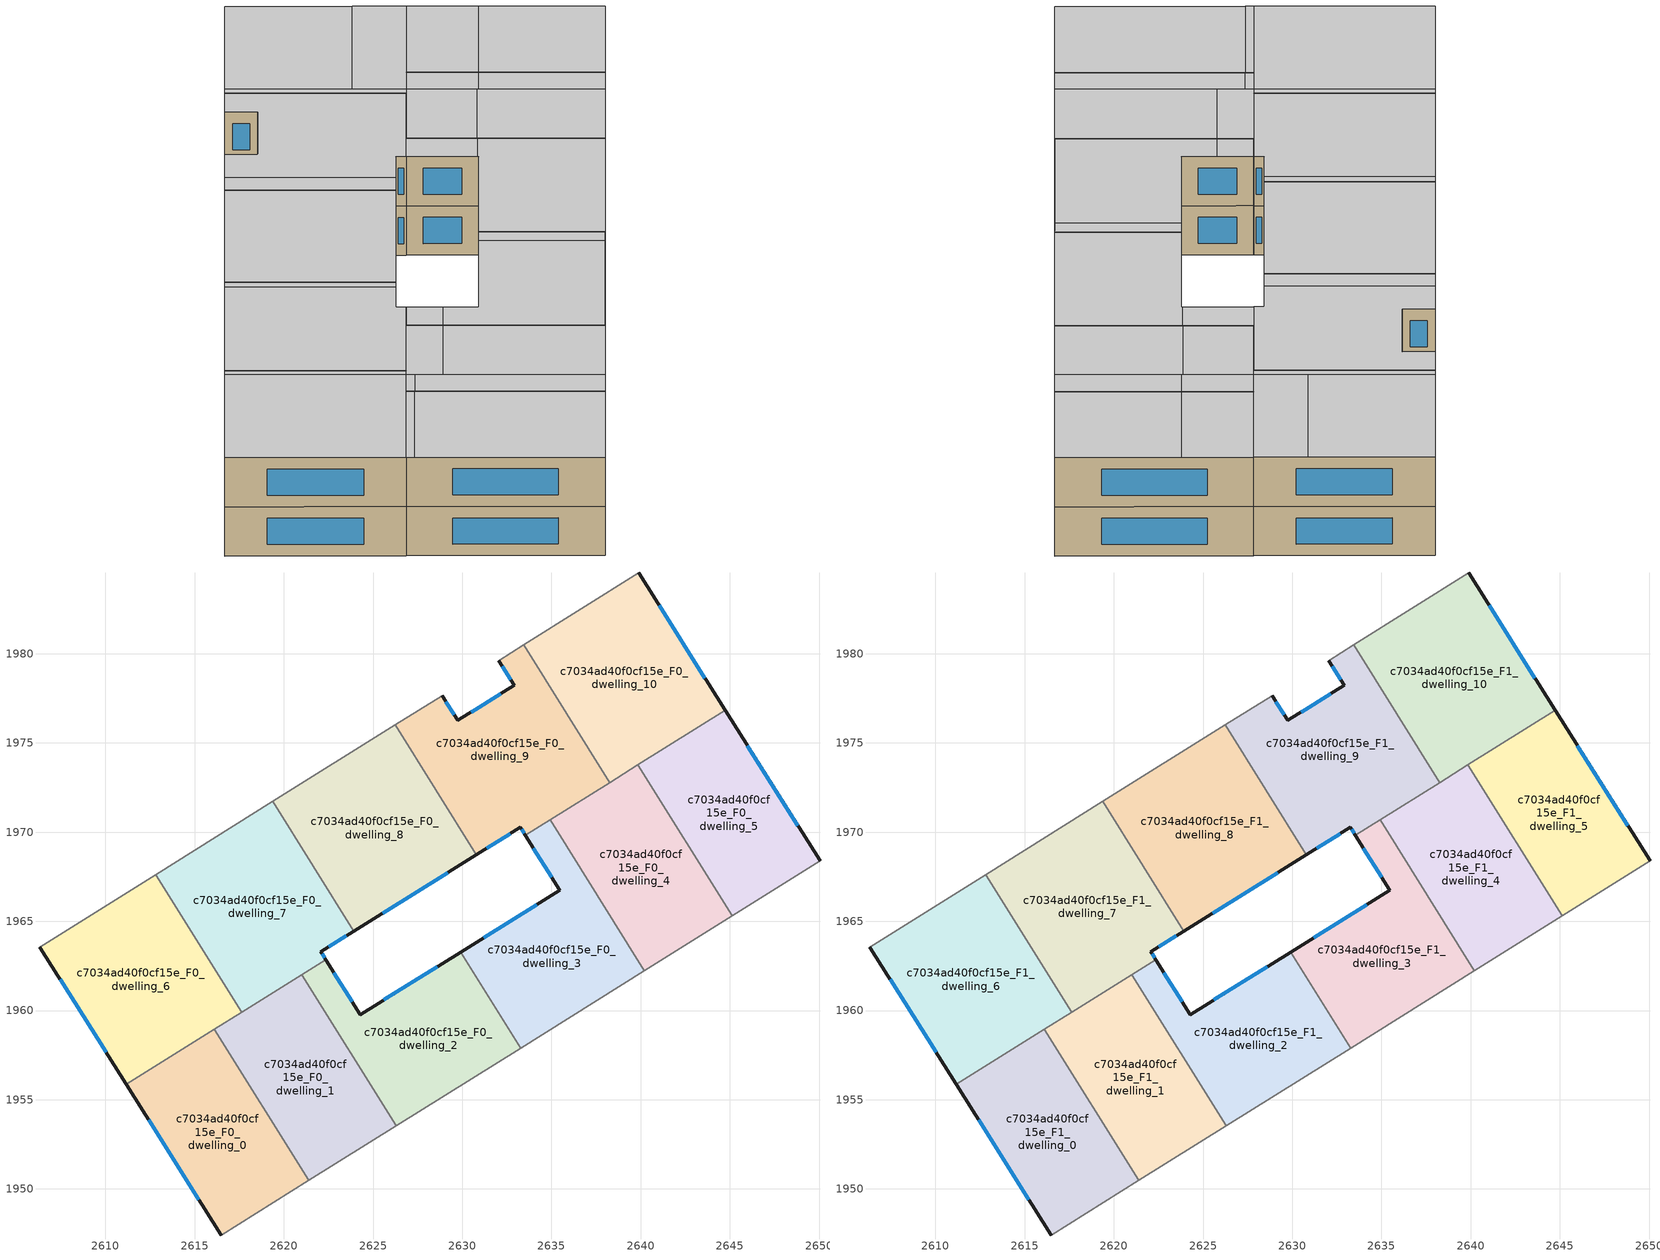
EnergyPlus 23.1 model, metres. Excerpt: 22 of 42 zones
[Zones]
c7034ad40f0cf15e_F0_dwelling_0
 floor ground (EU_floor_Construction): 2616.1,1958.94 2621.39,1950.48 2616.49,1947.42 2611.18,1955.86 z0
 wall outside (EU_wall_Construction): 2611.18,1955.86 2616.49,1947.42 z0:3
 wall to c7034ad40f0cf15e_F0_dwelling_1 (EU_wall_Construction): 2621.39,1950.48 2616.1,1958.94 z0:3
 wall adiabatic (EU_wall_Construction): 2616.49,1947.42 2621.39,1950.48 z0:3
 wall to c7034ad40f0cf15e_F0_dwelling_6 (EU_wall_Construction): 2616.1,1958.94 2611.18,1955.86 z0:3
 window (EU_Window_Construction): 2612.42,1953.88 2615.24,1949.4 z0.7:2.3
c7034ad40f0cf15e_F0_dwelling_1
 floor ground (EU_floor_Construction): 2621.02,1962.01 2626.3,1953.55 2621.39,1950.48 2616.1,1958.94 z0
 wall to c7034ad40f0cf15e_F0_dwelling_2 (EU_wall_Construction): 2626.3,1953.55 2621.02,1962.01 z0:3
 wall adiabatic (EU_wall_Construction): 2621.39,1950.48 2626.3,1953.55 z0:3
 wall to c7034ad40f0cf15e_F0_dwelling_7 (EU_wall_Construction): 2621.02,1962.01 2617.63,1959.9 z0:3
 wall to c7034ad40f0cf15e_F0_dwelling_6 (EU_wall_Construction): 2617.63,1959.9 2616.1,1958.94 z0:3
c7034ad40f0cf15e_F0_dwelling_10
 floor ground (EU_floor_Construction): 2639.9,1984.53 2644.74,1976.83 2638.26,1972.78 2633.44,1980.49 z0
 wall outside (EU_wall_Construction): 2644.74,1976.83 2639.9,1984.53 z0:3
 wall to c7034ad40f0cf15e_F0_dwelling_9 (EU_wall_Construction): 2633.44,1980.49 2638.26,1972.78 z0:3
 wall adiabatic (EU_wall_Construction): 2639.9,1984.53 2633.44,1980.49 z0:3
 wall to c7034ad40f0cf15e_F0_dwelling_5 (EU_wall_Construction): 2639.84,1973.77 2644.74,1976.83 z0:3
 wall to c7034ad40f0cf15e_F0_dwelling_4 (EU_wall_Construction): 2638.26,1972.78 2639.84,1973.77 z0:3
 window (EU_Window_Construction): 2643.61,1978.64 2641.04,1982.72 z0.7:2.3
c7034ad40f0cf15e_F0_dwelling_2
 floor ground (EU_floor_Construction): 2629.91,1963.28 2633.27,1957.9 2626.3,1953.55 2621.02,1962.01 2622.36,1962.85 2624.3,1959.77 z0
 wall outside (EU_wall_Construction): 2629.91,1963.28 2624.3,1959.77 2622.36,1962.85 z0:3
 wall to c7034ad40f0cf15e_F0_dwelling_3 (EU_wall_Construction): 2633.27,1957.9 2629.91,1963.28 z0:3
 wall adiabatic (EU_wall_Construction): 2626.3,1953.55 2633.27,1957.9 z0:3
 wall to c7034ad40f0cf15e_F0_dwelling_7 (EU_wall_Construction): 2622.36,1962.85 2621.02,1962.01 z0:3
 window (EU_Window_Construction): 2623.84,1960.49 2622.81,1962.12 / 2628.59,1962.45 2625.62,1960.59 z0.7:2.3
c7034ad40f0cf15e_F0_dwelling_3
 floor ground (EU_floor_Construction): 2634.92,1970.7 2640.21,1962.24 2633.27,1957.9 2629.91,1963.28 2635.48,1966.75 2633.54,1969.83 z0
 wall outside (EU_wall_Construction): 2633.54,1969.83 2635.48,1966.75 2629.91,1963.28 z0:3
 wall to c7034ad40f0cf15e_F0_dwelling_4 (EU_wall_Construction): 2640.21,1962.24 2634.92,1970.7 z0:3
 wall adiabatic (EU_wall_Construction): 2633.27,1957.9 2640.21,1962.24 z0:3
 wall to c7034ad40f0cf15e_F0_dwelling_9 (EU_wall_Construction): 2634.92,1970.7 2633.54,1969.83 z0:3
 window (EU_Window_Construction): 2634.17,1965.94 2631.22,1964.09 / 2634,1969.11 2635.02,1967.48 z0.7:2.3
c7034ad40f0cf15e_F0_dwelling_4
 floor ground (EU_floor_Construction): 2639.84,1973.77 2645.12,1965.31 2640.21,1962.24 2634.92,1970.7 z0
 wall to c7034ad40f0cf15e_F0_dwelling_5 (EU_wall_Construction): 2645.12,1965.31 2639.84,1973.77 z0:3
 wall adiabatic (EU_wall_Construction): 2640.21,1962.24 2645.12,1965.31 z0:3
 wall to c7034ad40f0cf15e_F0_dwelling_9 (EU_wall_Construction): 2638.26,1972.78 2634.93,1970.7 z0:3
c7034ad40f0cf15e_F0_dwelling_5
 floor ground (EU_floor_Construction): 2644.74,1976.83 2650.05,1968.38 2645.12,1965.31 2639.84,1973.77 z0
 wall outside (EU_wall_Construction): 2650.05,1968.38 2644.74,1976.83 z0:3
 wall adiabatic (EU_wall_Construction): 2645.12,1965.31 2650.05,1968.38 z0:3
 window (EU_Window_Construction): 2648.81,1970.37 2645.99,1974.85 z0.7:2.3
c7034ad40f0cf15e_F0_dwelling_6
 floor ground (EU_floor_Construction): 2612.82,1967.61 2617.64,1959.9 2611.18,1955.86 2606.34,1963.56 z0
 wall outside (EU_wall_Construction): 2606.34,1963.56 2611.18,1955.86 z0:3
 wall adiabatic (EU_wall_Construction): 2612.82,1967.61 2606.34,1963.56 z0:3
 wall to c7034ad40f0cf15e_F0_dwelling_7 (EU_wall_Construction): 2617.64,1959.9 2612.82,1967.61 z0:3
 window (EU_Window_Construction): 2607.47,1961.75 2610.04,1957.67 z0.7:2.3
c7034ad40f0cf15e_F0_dwelling_7
 floor ground (EU_floor_Construction): 2619.39,1971.72 2623.93,1964.45 2622.08,1963.29 2622.36,1962.85 2617.64,1959.9 2612.82,1967.61 z0
 wall outside (EU_wall_Construction): 2622.36,1962.85 2622.08,1963.29 2623.93,1964.45 z0:3
 wall adiabatic (EU_wall_Construction): 2619.39,1971.72 2612.82,1967.61 z0:3
 wall to c7034ad40f0cf15e_F0_dwelling_8 (EU_wall_Construction): 2623.93,1964.45 2619.39,1971.72 z0:3
 window (EU_Window_Construction): 2622.29,1962.95 2622.14,1963.19 / 2622.51,1963.57 2623.5,1964.18 z0.7:2.3
c7034ad40f0cf15e_F0_dwelling_8
 floor ground (EU_floor_Construction): 2626.26,1976.01 2630.8,1968.74 2623.93,1964.45 2619.39,1971.72 z0
 wall outside (EU_wall_Construction): 2623.93,1964.45 2630.8,1968.74 z0:3
 wall adiabatic (EU_wall_Construction): 2626.26,1976.01 2619.39,1971.72 z0:3
 wall to c7034ad40f0cf15e_F0_dwelling_9 (EU_wall_Construction): 2630.8,1968.74 2626.26,1976.01 z0:3
 window (EU_Window_Construction): 2625.55,1965.46 2629.19,1967.73 z0.7:2.3
c7034ad40f0cf15e_F0_dwelling_9
 floor ground (EU_floor_Construction): 2633.44,1980.49 2638.26,1972.78 2633.54,1969.83 2633.26,1970.28 2630.8,1968.74 2626.26,1976.01 2628.88,1977.65 2629.75,1976.26 2632.91,1978.23 2632.04,1979.62 z0
 wall outside (EU_wall_Construction): 2632.04,1979.62 2632.91,1978.23 2629.75,1976.26 2628.88,1977.65 / 2630.8,1968.74 2633.26,1970.28 2633.54,1969.83 z0:3
 wall adiabatic (EU_wall_Construction): 2633.44,1980.49 2632.04,1979.62 / 2628.88,1977.65 2626.26,1976.01 z0:3
 window (EU_Window_Construction): 2632.25,1979.29 2632.71,1978.55 / 2633.32,1970.17 2633.47,1969.94 / 2631.38,1969.1 2632.68,1969.92 / 2629.55,1976.59 2629.09,1977.32 / 2632.17,1977.76 2630.49,1976.72 z0.7:2.3
c7034ad40f0cf15e_F1_dwelling_0
 floor to c7034ad40f0cf15e_F0_dwelling_0 (EU_floor_Construction): 2616.1,1958.94 2621.39,1950.48 2616.49,1947.42 2611.18,1955.86 z3
 wall outside (EU_wall_Construction): 2611.18,1955.86 2616.49,1947.42 z3:6
 wall to c7034ad40f0cf15e_F1_dwelling_1 (EU_wall_Construction): 2621.39,1950.48 2616.1,1958.94 z3:6
 wall adiabatic (EU_wall_Construction): 2616.49,1947.42 2621.39,1950.48 z3:6
 wall to c7034ad40f0cf15e_F1_dwelling_6 (EU_wall_Construction): 2616.1,1958.94 2611.18,1955.86 z3:6
 window (EU_Window_Construction): 2612.42,1953.88 2615.24,1949.4 z3.7:5.3
 ceiling to c7034ad40f0cf15e_F2_dwelling_8 (EU_floor_Construction): 2621.39,1950.48 2616.33,1958.58 2611.4,1955.51 2616.49,1947.42 z6
 ceiling to c7034ad40f0cf15e_F2_dwelling_9 (EU_floor_Construction): 2616.33,1958.58 2616.1,1958.94 2611.18,1955.86 2611.4,1955.51 z6
c7034ad40f0cf15e_F1_dwelling_1
 floor to c7034ad40f0cf15e_F0_dwelling_1 (EU_floor_Construction): 2621.02,1962.01 2626.3,1953.55 2621.39,1950.48 2616.1,1958.94 z3
 wall to c7034ad40f0cf15e_F1_dwelling_2 (EU_wall_Construction): 2626.3,1953.55 2621.02,1962.01 z3:6
 wall adiabatic (EU_wall_Construction): 2621.39,1950.48 2626.3,1953.55 z3:6
 wall to c7034ad40f0cf15e_F1_dwelling_7 (EU_wall_Construction): 2621.02,1962.01 2617.63,1959.9 z3:6
 wall to c7034ad40f0cf15e_F1_dwelling_6 (EU_wall_Construction): 2617.63,1959.9 2616.1,1958.94 z3:6
 ceiling to c7034ad40f0cf15e_F2_dwelling_6 (EU_floor_Construction): 2626.3,1953.55 2622.01,1960.43 2618.34,1958.14 2622.63,1951.26 z6
 ceiling to c7034ad40f0cf15e_F2_dwelling_9 (EU_floor_Construction): 2617.57,1959.36 2617.35,1959.72 2616.1,1958.94 2616.33,1958.58 z6
 ceiling to c7034ad40f0cf15e_F2_dwelling_7 (EU_floor_Construction): 2622.01,1960.43 2621.02,1962.01 2617.35,1959.72 2618.34,1958.14 z6
 ceiling adiabatic (EU_roof_Construction): 2622.63,1951.26 2617.57,1959.36 2616.33,1958.58 2621.39,1950.48 z6
c7034ad40f0cf15e_F1_dwelling_10
 floor to c7034ad40f0cf15e_F0_dwelling_10 (EU_floor_Construction): 2639.9,1984.53 2644.74,1976.83 2638.26,1972.78 2633.44,1980.49 z3
 wall outside (EU_wall_Construction): 2644.74,1976.83 2639.9,1984.53 z3:6
 wall to c7034ad40f0cf15e_F1_dwelling_9 (EU_wall_Construction): 2633.44,1980.49 2638.26,1972.78 z3:6
 wall adiabatic (EU_wall_Construction): 2639.9,1984.53 2633.44,1980.49 z3:6
 wall to c7034ad40f0cf15e_F1_dwelling_5 (EU_wall_Construction): 2639.84,1973.77 2644.74,1976.83 z3:6
 wall to c7034ad40f0cf15e_F1_dwelling_4 (EU_wall_Construction): 2638.26,1972.78 2639.84,1973.77 z3:6
 window (EU_Window_Construction): 2643.61,1978.64 2641.04,1982.72 z3.7:5.3
 ceiling to c7034ad40f0cf15e_F2_dwelling_1 (EU_floor_Construction): 2644.74,1976.83 2643.29,1979.13 2637.13,1975.28 2638.57,1972.98 z6
 ceiling to c7034ad40f0cf15e_F2_dwelling_2 (EU_floor_Construction): 2643.29,1979.13 2639.9,1984.53 2633.76,1980.69 2637.13,1975.28 z6
 ceiling to c7034ad40f0cf15e_F2_dwelling_4 (EU_floor_Construction): 2638.57,1972.98 2633.76,1980.69 2633.44,1980.49 2638.26,1972.78 z6
c7034ad40f0cf15e_F1_dwelling_2
 floor to c7034ad40f0cf15e_F0_dwelling_2 (EU_floor_Construction): 2629.91,1963.28 2633.27,1957.9 2626.3,1953.55 2621.02,1962.01 2622.36,1962.85 2624.3,1959.77 z3
 wall outside (EU_wall_Construction): 2629.91,1963.28 2624.3,1959.77 2622.36,1962.85 z3:6
 wall to c7034ad40f0cf15e_F1_dwelling_3 (EU_wall_Construction): 2633.27,1957.9 2629.91,1963.28 z3:6
 wall adiabatic (EU_wall_Construction): 2626.3,1953.55 2633.27,1957.9 z3:6
 wall to c7034ad40f0cf15e_F1_dwelling_7 (EU_wall_Construction): 2622.36,1962.85 2621.02,1962.01 z3:6
 window (EU_Window_Construction): 2623.84,1960.49 2622.81,1962.12 / 2628.59,1962.45 2625.62,1960.59 z3.7:5.3
 ceiling to c7034ad40f0cf15e_F2_dwelling_6 (EU_floor_Construction): 2632.6,1957.49 2629.25,1962.86 2624.3,1959.77 2623.35,1961.27 2622.01,1960.43 2626.3,1953.55 z6
 ceiling to c7034ad40f0cf15e_F2_dwelling_3 (EU_floor_Construction): 2633.27,1957.9 2629.91,1963.28 2629.25,1962.86 2632.6,1957.49 z6
 ceiling to c7034ad40f0cf15e_F2_dwelling_7 (EU_floor_Construction): 2623.35,1961.27 2622.36,1962.85 2621.02,1962.01 2622.01,1960.43 z6
c7034ad40f0cf15e_F1_dwelling_3
 floor to c7034ad40f0cf15e_F0_dwelling_3 (EU_floor_Construction): 2634.92,1970.7 2640.21,1962.24 2633.27,1957.9 2629.91,1963.28 2635.48,1966.75 2633.54,1969.83 z3
 wall outside (EU_wall_Construction): 2633.54,1969.83 2635.48,1966.75 2629.91,1963.28 z3:6
 wall to c7034ad40f0cf15e_F1_dwelling_4 (EU_wall_Construction): 2640.21,1962.24 2634.92,1970.7 z3:6
 wall adiabatic (EU_wall_Construction): 2633.27,1957.9 2640.21,1962.24 z3:6
 wall to c7034ad40f0cf15e_F1_dwelling_9 (EU_wall_Construction): 2634.92,1970.7 2633.54,1969.83 z3:6
 window (EU_Window_Construction): 2634.17,1965.94 2631.22,1964.09 / 2634,1969.11 2635.02,1967.48 z3.7:5.3
 ceiling to c7034ad40f0cf15e_F2_dwelling_4 (EU_floor_Construction): 2636.81,1967.68 2634.92,1970.7 2633.54,1969.83 2635.35,1966.95 2635.37,1966.93 2635.4,1966.88 2635.43,1966.83 z6
 ceiling to c7034ad40f0cf15e_F2_dwelling_3 (EU_floor_Construction): 2640.21,1962.24 2636.81,1967.68 2635.43,1966.83 2635.45,1966.8 2635.48,1966.75 2629.91,1963.28 2633.27,1957.9 z6
c7034ad40f0cf15e_F1_dwelling_4
 floor to c7034ad40f0cf15e_F0_dwelling_4 (EU_floor_Construction): 2639.84,1973.77 2645.12,1965.31 2640.21,1962.24 2634.92,1970.7 z3
 wall to c7034ad40f0cf15e_F1_dwelling_5 (EU_wall_Construction): 2645.12,1965.31 2639.84,1973.77 z3:6
 wall adiabatic (EU_wall_Construction): 2640.21,1962.24 2645.12,1965.31 z3:6
 wall to c7034ad40f0cf15e_F1_dwelling_9 (EU_wall_Construction): 2638.26,1972.78 2634.93,1970.7 z3:6
 ceiling to c7034ad40f0cf15e_F2_dwelling_0 (EU_floor_Construction): 2645.12,1965.31 2641.77,1970.68 2640.5,1969.89 2643.86,1964.51 z6
 ceiling to c7034ad40f0cf15e_F2_dwelling_3 (EU_floor_Construction): 2643.86,1964.51 2640.48,1969.92 2640.46,1969.96 2636.81,1967.68 2640.21,1962.24 z6
 ceiling to c7034ad40f0cf15e_F2_dwelling_1 (EU_floor_Construction): 2641.77,1970.68 2639.84,1973.77 2638.57,1972.98 2640.46,1969.96 2640.48,1969.92 2640.5,1969.89 z6
 ceiling to c7034ad40f0cf15e_F2_dwelling_4 (EU_floor_Construction): 2640.46,1969.96 2638.57,1972.98 2634.93,1970.7 2636.81,1967.68 z6
c7034ad40f0cf15e_F1_dwelling_5
 floor to c7034ad40f0cf15e_F0_dwelling_5 (EU_floor_Construction): 2644.74,1976.83 2650.05,1968.38 2645.12,1965.31 2639.84,1973.77 z3
 wall outside (EU_wall_Construction): 2650.05,1968.38 2644.74,1976.83 z3:6
 wall adiabatic (EU_wall_Construction): 2645.12,1965.31 2650.05,1968.38 z3:6
 window (EU_Window_Construction): 2648.81,1970.37 2645.99,1974.85 z3.7:5.3
 ceiling to c7034ad40f0cf15e_F2_dwelling_0 (EU_floor_Construction): 2650.05,1968.38 2646.68,1973.75 2641.77,1970.68 2645.12,1965.31 z6
 ceiling to c7034ad40f0cf15e_F2_dwelling_1 (EU_floor_Construction): 2646.68,1973.75 2644.74,1976.83 2639.84,1973.77 2641.77,1970.68 z6
c7034ad40f0cf15e_F1_dwelling_6
 floor to c7034ad40f0cf15e_F0_dwelling_6 (EU_floor_Construction): 2612.82,1967.61 2617.64,1959.9 2611.18,1955.86 2606.34,1963.56 z3
 wall outside (EU_wall_Construction): 2606.34,1963.56 2611.18,1955.86 z3:6
 wall adiabatic (EU_wall_Construction): 2612.82,1967.61 2606.34,1963.56 z3:6
 wall to c7034ad40f0cf15e_F1_dwelling_7 (EU_wall_Construction): 2617.64,1959.9 2612.82,1967.61 z3:6
 window (EU_Window_Construction): 2607.47,1961.75 2610.04,1957.67 z3.7:5.3
 ceiling to c7034ad40f0cf15e_F2_dwelling_9 (EU_floor_Construction): 2617.35,1959.72 2612.53,1967.43 2606.34,1963.56 2611.18,1955.86 z6
 ceiling to c7034ad40f0cf15e_F2_dwelling_7 (EU_floor_Construction): 2617.64,1959.9 2612.82,1967.61 2612.53,1967.43 2617.35,1959.72 z6
c7034ad40f0cf15e_F1_dwelling_7
 floor to c7034ad40f0cf15e_F0_dwelling_7 (EU_floor_Construction): 2619.39,1971.72 2623.93,1964.45 2622.08,1963.29 2622.36,1962.85 2617.64,1959.9 2612.82,1967.61 z3
 wall outside (EU_wall_Construction): 2622.36,1962.85 2622.08,1963.29 2623.93,1964.45 z3:6
 wall adiabatic (EU_wall_Construction): 2619.39,1971.72 2612.82,1967.61 z3:6
 wall to c7034ad40f0cf15e_F1_dwelling_8 (EU_wall_Construction): 2623.93,1964.45 2619.39,1971.72 z3:6
 window (EU_Window_Construction): 2622.29,1962.95 2622.14,1963.19 / 2622.51,1963.57 2623.5,1964.18 z3.7:5.3
 ceiling to c7034ad40f0cf15e_F2_dwelling_7 (EU_floor_Construction): 2622.36,1962.85 2622.08,1963.29 2623.56,1964.22 2619.02,1971.49 2612.82,1967.61 2617.64,1959.9 z6
 ceiling to c7034ad40f0cf15e_F2_dwelling_5 (EU_floor_Construction): 2623.93,1964.45 2619.39,1971.72 2619.02,1971.49 2623.56,1964.22 z6
c7034ad40f0cf15e_F1_dwelling_8
 floor to c7034ad40f0cf15e_F0_dwelling_8 (EU_floor_Construction): 2626.26,1976.01 2630.8,1968.74 2623.93,1964.45 2619.39,1971.72 z3
 wall outside (EU_wall_Construction): 2623.93,1964.45 2630.8,1968.74 z3:6
 wall adiabatic (EU_wall_Construction): 2626.26,1976.01 2619.39,1971.72 z3:6
 wall to c7034ad40f0cf15e_F1_dwelling_9 (EU_wall_Construction): 2630.8,1968.74 2626.26,1976.01 z3:6
 window (EU_Window_Construction): 2625.55,1965.46 2629.19,1967.73 z3.7:5.3
 ceiling to c7034ad40f0cf15e_F2_dwelling_5 (EU_floor_Construction): 2630.8,1968.74 2626.26,1976.01 2619.39,1971.72 2623.93,1964.45 z6
c7034ad40f0cf15e_F1_dwelling_9
 floor to c7034ad40f0cf15e_F0_dwelling_9 (EU_floor_Construction): 2633.44,1980.49 2638.26,1972.78 2633.54,1969.83 2633.26,1970.28 2630.8,1968.74 2626.26,1976.01 2628.88,1977.65 2629.75,1976.26 2632.91,1978.23 2632.04,1979.62 z3
 wall outside (EU_wall_Construction): 2632.04,1979.62 2632.91,1978.23 2629.75,1976.26 2628.88,1977.65 / 2630.8,1968.74 2633.26,1970.28 2633.54,1969.83 z3:6
 wall adiabatic (EU_wall_Construction): 2633.44,1980.49 2632.04,1979.62 / 2628.88,1977.65 2626.26,1976.01 z3:6
 window (EU_Window_Construction): 2632.25,1979.29 2632.71,1978.55 / 2633.32,1970.17 2633.47,1969.94 / 2631.38,1969.1 2632.68,1969.92 / 2629.55,1976.59 2629.09,1977.32 / 2632.17,1977.76 2630.49,1976.72 z3.7:5.3
 ceiling to c7034ad40f0cf15e_F2_dwelling_5 (EU_floor_Construction): 2631.71,1969.31 2627.17,1976.58 2626.26,1976.01 2630.8,1968.74 z6
 ceiling to c7034ad40f0cf15e_F2_dwelling_4 (EU_floor_Construction): 2638.26,1972.78 2633.44,1980.49 2632.04,1979.62 2632.91,1978.23 2629.75,1976.26 2628.88,1977.65 2627.17,1976.58 2631.71,1969.31 2633.26,1970.28 2633.54,1969.83 z6
[Building]
EU S2 Campaign: North Axis=0; Terrain=City; Solar Distribution=FullExterior
[Site:Location]
Budapest.Ferenc.Liszt.Intl.AP: Latitude=47.437; Longitude=19.256; Time Zone=1; Elevation=185
[SizingPeriod:WeatherFileDays]
AnnualSizingPeriod: Begin Month=1; Begin Day of Month=1; End Month=12; End Day of Month=31; Day of Week for Start Day=Monday; Use Weather File Daylight Saving Period=No; Use Weather File Rain and Snow Indicators=No
[MATERIAL]
EU_InternalMass_Material: Roughness=MediumRough; Thickness=0.1; Conductivity=1; Density=1800; Specific Heat=900; Thermal Absorptance=0.9; Solar Absorptance=0.7; Visible Absorptance=0.7
[MATERIAL:NOMASS] Roughness=MediumRough; Thermal Absorptance=0.9; Solar Absorptance=0.7; Visible Absorptance=0.7
Name | Thermal Resistance
EU_wall_NoMass | 0.832559
EU_roof_NoMass | 1.39638
EU_floor_NoMass | 0.872794
[WINDOWMATERIAL:SIMPLEGLAZINGSYSTEM]
EU_Window_SimpleGlazing: UFactor=2.79869; Solar Heat Gain Coefficient=0.75; Visible Transmittance=0.75
[CONSTRUCTION]
EU_wall_Construction: EU_wall_NoMass
EU_roof_Construction: EU_roof_NoMass
EU_floor_Construction: EU_floor_NoMass
EU_Window_Construction: EU_Window_SimpleGlazing
EU_InternalMass_Construction: EU_InternalMass_Material
[ZONE] Type=1; Multiplier=1; Ceiling Height=autocalculate; Floor Area=autocalculate; Part of Total Floor Area=Yes
Name | Volume
c7034ad40f0cf15e_F0_dwelling_0; c7034ad40f0cf15e_F1_dwelling_0 | 173.434
c7034ad40f0cf15e_F0_dwelling_1; c7034ad40f0cf15e_F1_dwelling_1 | 173.432
c7034ad40f0cf15e_F0_dwelling_10; c7034ad40f0cf15e_F1_dwelling_10; c7034ad40f0cf15e_F0_dwelling_9; c7034ad40f0cf15e_F1_dwelling_9 | 208.1
c7034ad40f0cf15e_F0_dwelling_2; c7034ad40f0cf15e_F1_dwelling_2 | 173.411
c7034ad40f0cf15e_F0_dwelling_3; c7034ad40f0cf15e_F1_dwelling_3 | 173.403
c7034ad40f0cf15e_F0_dwelling_4; c7034ad40f0cf15e_F1_dwelling_4 | 173.44
c7034ad40f0cf15e_F0_dwelling_5; c7034ad40f0cf15e_F1_dwelling_5 | 173.417
c7034ad40f0cf15e_F0_dwelling_6; c7034ad40f0cf15e_F1_dwelling_6 | 208.096
c7034ad40f0cf15e_F0_dwelling_7; c7034ad40f0cf15e_F1_dwelling_7 | 208.088
c7034ad40f0cf15e_F0_dwelling_8; c7034ad40f0cf15e_F1_dwelling_8 | 208.081
[INTERNALMASS] Construction=EU_InternalMass_Construction
Name | Zone or ZoneList | Surface Area
c7034ad40f0cf15e_F0_dwelling_0_EU_InternalMass | c7034ad40f0cf15e_F0_dwelling_0 | 57.8114
c7034ad40f0cf15e_F0_dwelling_1_EU_InternalMass | c7034ad40f0cf15e_F0_dwelling_1 | 57.8108
c7034ad40f0cf15e_F0_dwelling_2_EU_InternalMass | c7034ad40f0cf15e_F0_dwelling_2 | 57.8036
c7034ad40f0cf15e_F0_dwelling_3_EU_InternalMass | c7034ad40f0cf15e_F0_dwelling_3 | 57.801
c7034ad40f0cf15e_F0_dwelling_4_EU_InternalMass | c7034ad40f0cf15e_F0_dwelling_4 | 57.8135
c7034ad40f0cf15e_F0_dwelling_5_EU_InternalMass | c7034ad40f0cf15e_F0_dwelling_5 | 57.8056
c7034ad40f0cf15e_F0_dwelling_6_EU_InternalMass | c7034ad40f0cf15e_F0_dwelling_6 | 69.3655
c7034ad40f0cf15e_F0_dwelling_7_EU_InternalMass | c7034ad40f0cf15e_F0_dwelling_7 | 69.3624
c7034ad40f0cf15e_F0_dwelling_8_EU_InternalMass | c7034ad40f0cf15e_F0_dwelling_8 | 69.3603
c7034ad40f0cf15e_F0_dwelling_9_EU_InternalMass | c7034ad40f0cf15e_F0_dwelling_9 | 69.3667
c7034ad40f0cf15e_F0_dwelling_10_EU_InternalMass | c7034ad40f0cf15e_F0_dwelling_10 | 69.3665
c7034ad40f0cf15e_F1_dwelling_0_EU_InternalMass | c7034ad40f0cf15e_F1_dwelling_0 | 57.8114
c7034ad40f0cf15e_F1_dwelling_1_EU_InternalMass | c7034ad40f0cf15e_F1_dwelling_1 | 57.8108
c7034ad40f0cf15e_F1_dwelling_2_EU_InternalMass | c7034ad40f0cf15e_F1_dwelling_2 | 57.8036
c7034ad40f0cf15e_F1_dwelling_3_EU_InternalMass | c7034ad40f0cf15e_F1_dwelling_3 | 57.801
c7034ad40f0cf15e_F1_dwelling_4_EU_InternalMass | c7034ad40f0cf15e_F1_dwelling_4 | 57.8135
c7034ad40f0cf15e_F1_dwelling_5_EU_InternalMass | c7034ad40f0cf15e_F1_dwelling_5 | 57.8056
c7034ad40f0cf15e_F1_dwelling_6_EU_InternalMass | c7034ad40f0cf15e_F1_dwelling_6 | 69.3655
c7034ad40f0cf15e_F1_dwelling_7_EU_InternalMass | c7034ad40f0cf15e_F1_dwelling_7 | 69.3624
c7034ad40f0cf15e_F1_dwelling_8_EU_InternalMass | c7034ad40f0cf15e_F1_dwelling_8 | 69.3603
c7034ad40f0cf15e_F1_dwelling_9_EU_InternalMass | c7034ad40f0cf15e_F1_dwelling_9 | 69.3667
c7034ad40f0cf15e_F1_dwelling_10_EU_InternalMass | c7034ad40f0cf15e_F1_dwelling_10 | 69.3665
[OTHEREQUIPMENT] Fuel Type=Electricity; Design Level Calculation Method=Watts/Area; Power per Zone Floor Area=1; Fraction Latent=0; Fraction Radiant=0; Fraction Lost=0; Carbon Dioxide Generation Rate=0; EndUse Subcategory=EU_Step8_InternalGains
Name | Zone or ZoneList or Space or SpaceList | Schedule
EU_Step8_InternalGain_c7034ad40f0cf15e_F0_dwelling_0_f000 | c7034ad40f0cf15e_F0_dwelling_0 | EU_Step8_GainSchedule_c7034ad40f0cf15e_F0_dwelling_0_f000
EU_Step8_InternalGain_c7034ad40f0cf15e_F0_dwelling_1_f000 | c7034ad40f0cf15e_F0_dwelling_1 | EU_Step8_GainSchedule_c7034ad40f0cf15e_F0_dwelling_1_f000
EU_Step8_InternalGain_c7034ad40f0cf15e_F0_dwelling_2_f000 | c7034ad40f0cf15e_F0_dwelling_2 | EU_Step8_GainSchedule_c7034ad40f0cf15e_F0_dwelling_2_f000
EU_Step8_InternalGain_c7034ad40f0cf15e_F0_dwelling_3_f000 | c7034ad40f0cf15e_F0_dwelling_3 | EU_Step8_GainSchedule_c7034ad40f0cf15e_F0_dwelling_3_f000
EU_Step8_InternalGain_c7034ad40f0cf15e_F0_dwelling_4_f000 | c7034ad40f0cf15e_F0_dwelling_4 | EU_Step8_GainSchedule_c7034ad40f0cf15e_F0_dwelling_4_f000
EU_Step8_InternalGain_c7034ad40f0cf15e_F0_dwelling_5_f000 | c7034ad40f0cf15e_F0_dwelling_5 | EU_Step8_GainSchedule_c7034ad40f0cf15e_F0_dwelling_5_f000
EU_Step8_InternalGain_c7034ad40f0cf15e_F0_dwelling_6_f000 | c7034ad40f0cf15e_F0_dwelling_6 | EU_Step8_GainSchedule_c7034ad40f0cf15e_F0_dwelling_6_f000
EU_Step8_InternalGain_c7034ad40f0cf15e_F0_dwelling_7_f000 | c7034ad40f0cf15e_F0_dwelling_7 | EU_Step8_GainSchedule_c7034ad40f0cf15e_F0_dwelling_7_f000
EU_Step8_InternalGain_c7034ad40f0cf15e_F0_dwelling_8_f000 | c7034ad40f0cf15e_F0_dwelling_8 | EU_Step8_GainSchedule_c7034ad40f0cf15e_F0_dwelling_8_f000
EU_Step8_InternalGain_c7034ad40f0cf15e_F0_dwelling_9_f000 | c7034ad40f0cf15e_F0_dwelling_9 | EU_Step8_GainSchedule_c7034ad40f0cf15e_F0_dwelling_9_f000
EU_Step8_InternalGain_c7034ad40f0cf15e_F0_dwelling_10_f000 | c7034ad40f0cf15e_F0_dwelling_10 | EU_Step8_GainSchedule_c7034ad40f0cf15e_F0_dwelling_10_f000
EU_Step8_InternalGain_c7034ad40f0cf15e_F1_dwelling_0_f000 | c7034ad40f0cf15e_F1_dwelling_0 | EU_Step8_GainSchedule_c7034ad40f0cf15e_F1_dwelling_0_f000
EU_Step8_InternalGain_c7034ad40f0cf15e_F1_dwelling_1_f000 | c7034ad40f0cf15e_F1_dwelling_1 | EU_Step8_GainSchedule_c7034ad40f0cf15e_F1_dwelling_1_f000
EU_Step8_InternalGain_c7034ad40f0cf15e_F1_dwelling_2_f000 | c7034ad40f0cf15e_F1_dwelling_2 | EU_Step8_GainSchedule_c7034ad40f0cf15e_F1_dwelling_2_f000
EU_Step8_InternalGain_c7034ad40f0cf15e_F1_dwelling_3_f000 | c7034ad40f0cf15e_F1_dwelling_3 | EU_Step8_GainSchedule_c7034ad40f0cf15e_F1_dwelling_3_f000
EU_Step8_InternalGain_c7034ad40f0cf15e_F1_dwelling_4_f000 | c7034ad40f0cf15e_F1_dwelling_4 | EU_Step8_GainSchedule_c7034ad40f0cf15e_F1_dwelling_4_f000
EU_Step8_InternalGain_c7034ad40f0cf15e_F1_dwelling_5_f000 | c7034ad40f0cf15e_F1_dwelling_5 | EU_Step8_GainSchedule_c7034ad40f0cf15e_F1_dwelling_5_f000
EU_Step8_InternalGain_c7034ad40f0cf15e_F1_dwelling_6_f000 | c7034ad40f0cf15e_F1_dwelling_6 | EU_Step8_GainSchedule_c7034ad40f0cf15e_F1_dwelling_6_f000
EU_Step8_InternalGain_c7034ad40f0cf15e_F1_dwelling_7_f000 | c7034ad40f0cf15e_F1_dwelling_7 | EU_Step8_GainSchedule_c7034ad40f0cf15e_F1_dwelling_7_f000
EU_Step8_InternalGain_c7034ad40f0cf15e_F1_dwelling_8_f000 | c7034ad40f0cf15e_F1_dwelling_8 | EU_Step8_GainSchedule_c7034ad40f0cf15e_F1_dwelling_8_f000
EU_Step8_InternalGain_c7034ad40f0cf15e_F1_dwelling_9_f000 | c7034ad40f0cf15e_F1_dwelling_9 | EU_Step8_GainSchedule_c7034ad40f0cf15e_F1_dwelling_9_f000
EU_Step8_InternalGain_c7034ad40f0cf15e_F1_dwelling_10_f000 | c7034ad40f0cf15e_F1_dwelling_10 | EU_Step8_GainSchedule_c7034ad40f0cf15e_F1_dwelling_10_f000
[ZONEVENTILATION:DESIGNFLOWRATE] Schedule=EU_AlwaysOn; Design Flow Rate Calculation Method=AirChanges/Hour; Air Changes per Hour=0.475469; Ventilation Type=Natural; Fan Pressure Rise=0; Fan Total Efficiency=1; Constant Term Coefficient=1; Temperature Term Coefficient=0; Velocity Term Coefficient=0; Velocity Squared Term Coefficient=0; Minimum Indoor Temperature=-100; Maximum Indoor Temperature=100; Delta Temperature=-100; Minimum Outdoor Temperature=-100; Maximum Outdoor Temperature=100; Maximum Wind Speed=40
Name | Zone or ZoneList or Space or SpaceList
EU_ConstantAir_c7034ad40f0cf15e_F0_dwelling_0 | c7034ad40f0cf15e_F0_dwelling_0
EU_ConstantAir_c7034ad40f0cf15e_F0_dwelling_1 | c7034ad40f0cf15e_F0_dwelling_1
EU_ConstantAir_c7034ad40f0cf15e_F0_dwelling_2 | c7034ad40f0cf15e_F0_dwelling_2
EU_ConstantAir_c7034ad40f0cf15e_F0_dwelling_3 | c7034ad40f0cf15e_F0_dwelling_3
EU_ConstantAir_c7034ad40f0cf15e_F0_dwelling_4 | c7034ad40f0cf15e_F0_dwelling_4
EU_ConstantAir_c7034ad40f0cf15e_F0_dwelling_5 | c7034ad40f0cf15e_F0_dwelling_5
EU_ConstantAir_c7034ad40f0cf15e_F0_dwelling_6 | c7034ad40f0cf15e_F0_dwelling_6
EU_ConstantAir_c7034ad40f0cf15e_F0_dwelling_7 | c7034ad40f0cf15e_F0_dwelling_7
EU_ConstantAir_c7034ad40f0cf15e_F0_dwelling_8 | c7034ad40f0cf15e_F0_dwelling_8
EU_ConstantAir_c7034ad40f0cf15e_F0_dwelling_9 | c7034ad40f0cf15e_F0_dwelling_9
EU_ConstantAir_c7034ad40f0cf15e_F0_dwelling_10 | c7034ad40f0cf15e_F0_dwelling_10
EU_ConstantAir_c7034ad40f0cf15e_F1_dwelling_0 | c7034ad40f0cf15e_F1_dwelling_0
EU_ConstantAir_c7034ad40f0cf15e_F1_dwelling_1 | c7034ad40f0cf15e_F1_dwelling_1
EU_ConstantAir_c7034ad40f0cf15e_F1_dwelling_2 | c7034ad40f0cf15e_F1_dwelling_2
EU_ConstantAir_c7034ad40f0cf15e_F1_dwelling_3 | c7034ad40f0cf15e_F1_dwelling_3
EU_ConstantAir_c7034ad40f0cf15e_F1_dwelling_4 | c7034ad40f0cf15e_F1_dwelling_4
EU_ConstantAir_c7034ad40f0cf15e_F1_dwelling_5 | c7034ad40f0cf15e_F1_dwelling_5
EU_ConstantAir_c7034ad40f0cf15e_F1_dwelling_6 | c7034ad40f0cf15e_F1_dwelling_6
EU_ConstantAir_c7034ad40f0cf15e_F1_dwelling_7 | c7034ad40f0cf15e_F1_dwelling_7
EU_ConstantAir_c7034ad40f0cf15e_F1_dwelling_8 | c7034ad40f0cf15e_F1_dwelling_8
EU_ConstantAir_c7034ad40f0cf15e_F1_dwelling_9 | c7034ad40f0cf15e_F1_dwelling_9
EU_ConstantAir_c7034ad40f0cf15e_F1_dwelling_10 | c7034ad40f0cf15e_F1_dwelling_10
[HVACTEMPLATE:THERMOSTAT] Constant Heating Setpoint=20; Constant Cooling Setpoint=50
EU_HeatOnly_c7034ad40f0cf15e_F0_dwelling_0; EU_HeatOnly_c7034ad40f0cf15e_F0_dwelling_1; EU_HeatOnly_c7034ad40f0cf15e_F0_dwelling_2; EU_HeatOnly_c7034ad40f0cf15e_F0_dwelling_3; EU_HeatOnly_c7034ad40f0cf15e_F0_dwelling_4; EU_HeatOnly_c7034ad40f0cf15e_F0_dwelling_5; EU_HeatOnly_c7034ad40f0cf15e_F0_dwelling_6; EU_HeatOnly_c7034ad40f0cf15e_F0_dwelling_7; EU_HeatOnly_c7034ad40f0cf15e_F0_dwelling_8; EU_HeatOnly_c7034ad40f0cf15e_F0_dwelling_9; EU_HeatOnly_c7034ad40f0cf15e_F0_dwelling_10; EU_HeatOnly_c7034ad40f0cf15e_F1_dwelling_0; EU_HeatOnly_c7034ad40f0cf15e_F1_dwelling_1; EU_HeatOnly_c7034ad40f0cf15e_F1_dwelling_2; EU_HeatOnly_c7034ad40f0cf15e_F1_dwelling_3; EU_HeatOnly_c7034ad40f0cf15e_F1_dwelling_4; EU_HeatOnly_c7034ad40f0cf15e_F1_dwelling_5; EU_HeatOnly_c7034ad40f0cf15e_F1_dwelling_6; EU_HeatOnly_c7034ad40f0cf15e_F1_dwelling_7; EU_HeatOnly_c7034ad40f0cf15e_F1_dwelling_8; EU_HeatOnly_c7034ad40f0cf15e_F1_dwelling_9; EU_HeatOnly_c7034ad40f0cf15e_F1_dwelling_10; EU_HeatOnly_c7034ad40f0cf15e_F2_dwelling_0; EU_HeatOnly_c7034ad40f0cf15e_F2_dwelling_1; EU_HeatOnly_c7034ad40f0cf15e_F2_dwelling_2; EU_HeatOnly_c7034ad40f0cf15e_F2_dwelling_3; EU_HeatOnly_c7034ad40f0cf15e_F2_dwelling_4; EU_HeatOnly_c7034ad40f0cf15e_F2_dwelling_5; EU_HeatOnly_c7034ad40f0cf15e_F2_dwelling_6; EU_HeatOnly_c7034ad40f0cf15e_F2_dwelling_7; EU_HeatOnly_c7034ad40f0cf15e_F2_dwelling_8; EU_HeatOnly_c7034ad40f0cf15e_F2_dwelling_9; EU_HeatOnly_c7034ad40f0cf15e_F3_dwelling_0; EU_HeatOnly_c7034ad40f0cf15e_F3_dwelling_1; EU_HeatOnly_c7034ad40f0cf15e_F3_dwelling_2; EU_HeatOnly_c7034ad40f0cf15e_F3_dwelling_3; EU_HeatOnly_c7034ad40f0cf15e_F3_dwelling_4; EU_HeatOnly_c7034ad40f0cf15e_F3_dwelling_5; EU_HeatOnly_c7034ad40f0cf15e_F3_dwelling_6; EU_HeatOnly_c7034ad40f0cf15e_F3_dwelling_7; EU_HeatOnly_c7034ad40f0cf15e_F3_dwelling_8; EU_HeatOnly_c7034ad40f0cf15e_F3_dwelling_9
[HVACTEMPLATE:ZONE:IDEALLOADSAIRSYSTEM] System Availability Schedule=EU_AlwaysOn; Maximum Heating Supply Air Temperature=50; Minimum Cooling Supply Air Temperature=13; Maximum Heating Supply Air Humidity Ratio=0.0156; Minimum Cooling Supply Air Humidity Ratio=0.0077; Heating Limit=NoLimit; Cooling Limit=NoLimit; Heating Availability Schedule=EU_AlwaysOn; Cooling Availability Schedule=EU_CoolingOff; Dehumidification Control Type=ConstantSensibleHeatRatio; Cooling Sensible Heat Ratio=0.7; Dehumidification Setpoint=60; Humidification Control Type=None; Humidification Setpoint=30; Outdoor Air Method=None; Outdoor Air Flow Rate per Person=0.00944; Outdoor Air Flow Rate per Zone Floor Area=0; Outdoor Air Flow Rate per Zone=0; Demand Controlled Ventilation Type=None; Outdoor Air Economizer Type=NoEconomizer; Heat Recovery Type=None; Sensible Heat Recovery Effectiveness=0.7; Latent Heat Recovery Effectiveness=0.65
Name | Template Thermostat
c7034ad40f0cf15e_F0_dwelling_0 | EU_HeatOnly_c7034ad40f0cf15e_F0_dwelling_0
c7034ad40f0cf15e_F0_dwelling_1 | EU_HeatOnly_c7034ad40f0cf15e_F0_dwelling_1
c7034ad40f0cf15e_F0_dwelling_2 | EU_HeatOnly_c7034ad40f0cf15e_F0_dwelling_2
c7034ad40f0cf15e_F0_dwelling_3 | EU_HeatOnly_c7034ad40f0cf15e_F0_dwelling_3
c7034ad40f0cf15e_F0_dwelling_4 | EU_HeatOnly_c7034ad40f0cf15e_F0_dwelling_4
c7034ad40f0cf15e_F0_dwelling_5 | EU_HeatOnly_c7034ad40f0cf15e_F0_dwelling_5
c7034ad40f0cf15e_F0_dwelling_6 | EU_HeatOnly_c7034ad40f0cf15e_F0_dwelling_6
c7034ad40f0cf15e_F0_dwelling_7 | EU_HeatOnly_c7034ad40f0cf15e_F0_dwelling_7
c7034ad40f0cf15e_F0_dwelling_8 | EU_HeatOnly_c7034ad40f0cf15e_F0_dwelling_8
c7034ad40f0cf15e_F0_dwelling_9 | EU_HeatOnly_c7034ad40f0cf15e_F0_dwelling_9
c7034ad40f0cf15e_F0_dwelling_10 | EU_HeatOnly_c7034ad40f0cf15e_F0_dwelling_10
c7034ad40f0cf15e_F1_dwelling_0 | EU_HeatOnly_c7034ad40f0cf15e_F1_dwelling_0
c7034ad40f0cf15e_F1_dwelling_1 | EU_HeatOnly_c7034ad40f0cf15e_F1_dwelling_1
c7034ad40f0cf15e_F1_dwelling_2 | EU_HeatOnly_c7034ad40f0cf15e_F1_dwelling_2
c7034ad40f0cf15e_F1_dwelling_3 | EU_HeatOnly_c7034ad40f0cf15e_F1_dwelling_3
c7034ad40f0cf15e_F1_dwelling_4 | EU_HeatOnly_c7034ad40f0cf15e_F1_dwelling_4
c7034ad40f0cf15e_F1_dwelling_5 | EU_HeatOnly_c7034ad40f0cf15e_F1_dwelling_5
c7034ad40f0cf15e_F1_dwelling_6 | EU_HeatOnly_c7034ad40f0cf15e_F1_dwelling_6
c7034ad40f0cf15e_F1_dwelling_7 | EU_HeatOnly_c7034ad40f0cf15e_F1_dwelling_7
c7034ad40f0cf15e_F1_dwelling_8 | EU_HeatOnly_c7034ad40f0cf15e_F1_dwelling_8
c7034ad40f0cf15e_F1_dwelling_9 | EU_HeatOnly_c7034ad40f0cf15e_F1_dwelling_9
c7034ad40f0cf15e_F1_dwelling_10 | EU_HeatOnly_c7034ad40f0cf15e_F1_dwelling_10
[SIZING:ZONE] Zone Cooling Design Supply Air Temperature Input Method=SupplyAirTemperature; Zone Cooling Design Supply Air Temperature=13; Zone Heating Design Supply Air Temperature Input Method=SupplyAirTemperature; Zone Heating Design Supply Air Temperature=50; Zone Cooling Design Supply Air Humidity Ratio=0.008; Zone Heating Design Supply Air Humidity Ratio=0.008; Cooling Design Air Flow Method=DesignDay; Cooling Design Air Flow Rate=0; Cooling Minimum Air Flow per Zone Floor Area=0.000762; Cooling Minimum Air Flow=0; Cooling Minimum Air Flow Fraction=0.2; Heating Design Air Flow Method=DesignDay; Heating Design Air Flow Rate=0; Heating Maximum Air Flow per Zone Floor Area=0.002032; Heating Maximum Air Flow=0.141576; Heating Maximum Air Flow Fraction=0.3; Account for Dedicated Outdoor Air System=No; Dedicated Outdoor Air System Control Strategy=NeutralSupplyAir; Dedicated Outdoor Air Low Setpoint Temperature for Design=autosize; Dedicated Outdoor Air High Setpoint Temperature for Design=autosize; Zone Load Sizing Method=Sensible Load Only No Latent Load; Zone Latent Cooling Design Supply Air Humidity Ratio Input Method=HumidityRatioDifference; Zone Cooling Design Supply Air Humidity Ratio Difference=0.005; Zone Latent Heating Design Supply Air Humidity Ratio Input Method=HumidityRatioDifference; Zone Humidification Design Supply Air Humidity Ratio Difference=0.005
c7034ad40f0cf15e_F0_dwelling_0; c7034ad40f0cf15e_F0_dwelling_1; c7034ad40f0cf15e_F0_dwelling_2; c7034ad40f0cf15e_F0_dwelling_3; c7034ad40f0cf15e_F0_dwelling_4; c7034ad40f0cf15e_F0_dwelling_5; c7034ad40f0cf15e_F0_dwelling_6; c7034ad40f0cf15e_F0_dwelling_7; c7034ad40f0cf15e_F0_dwelling_8; c7034ad40f0cf15e_F0_dwelling_9; c7034ad40f0cf15e_F0_dwelling_10; c7034ad40f0cf15e_F1_dwelling_0; c7034ad40f0cf15e_F1_dwelling_1; c7034ad40f0cf15e_F1_dwelling_2; c7034ad40f0cf15e_F1_dwelling_3; c7034ad40f0cf15e_F1_dwelling_4; c7034ad40f0cf15e_F1_dwelling_5; c7034ad40f0cf15e_F1_dwelling_6; c7034ad40f0cf15e_F1_dwelling_7; c7034ad40f0cf15e_F1_dwelling_8; c7034ad40f0cf15e_F1_dwelling_9; c7034ad40f0cf15e_F1_dwelling_10
[SCHEDULE:CONSTANT]
Name | Hourly Value
EU_AlwaysOn | 1
EU_CoolingOff | 0
[SCHEDULE:FILE] Column Number=1; Rows to Skip at Top=0; Number of Hours of Data=8760; Column Separator=Comma; Interpolate to Timestep=No; Minutes per Item=60; Adjust Schedule for Daylight Savings=Yes
Name | File
EU_Step8_GainSchedule_c7034ad40f0cf15e_F0_dwelling_0_f000 | ../../schedules/c7034ad40f0cf15e/c7034ad40f0cf15e_F0_dwelling_0_f000_gain.csv
EU_Step8_GainSchedule_c7034ad40f0cf15e_F0_dwelling_1_f000 | ../../schedules/c7034ad40f0cf15e/c7034ad40f0cf15e_F0_dwelling_1_f000_gain.csv
EU_Step8_GainSchedule_c7034ad40f0cf15e_F0_dwelling_2_f000 | ../../schedules/c7034ad40f0cf15e/c7034ad40f0cf15e_F0_dwelling_2_f000_gain.csv
EU_Step8_GainSchedule_c7034ad40f0cf15e_F0_dwelling_3_f000 | ../../schedules/c7034ad40f0cf15e/c7034ad40f0cf15e_F0_dwelling_3_f000_gain.csv
EU_Step8_GainSchedule_c7034ad40f0cf15e_F0_dwelling_4_f000 | ../../schedules/c7034ad40f0cf15e/c7034ad40f0cf15e_F0_dwelling_4_f000_gain.csv
EU_Step8_GainSchedule_c7034ad40f0cf15e_F0_dwelling_5_f000 | ../../schedules/c7034ad40f0cf15e/c7034ad40f0cf15e_F0_dwelling_5_f000_gain.csv
EU_Step8_GainSchedule_c7034ad40f0cf15e_F0_dwelling_6_f000 | ../../schedules/c7034ad40f0cf15e/c7034ad40f0cf15e_F0_dwelling_6_f000_gain.csv
EU_Step8_GainSchedule_c7034ad40f0cf15e_F0_dwelling_7_f000 | ../../schedules/c7034ad40f0cf15e/c7034ad40f0cf15e_F0_dwelling_7_f000_gain.csv
EU_Step8_GainSchedule_c7034ad40f0cf15e_F0_dwelling_8_f000 | ../../schedules/c7034ad40f0cf15e/c7034ad40f0cf15e_F0_dwelling_8_f000_gain.csv
EU_Step8_GainSchedule_c7034ad40f0cf15e_F0_dwelling_9_f000 | ../../schedules/c7034ad40f0cf15e/c7034ad40f0cf15e_F0_dwelling_9_f000_gain.csv
EU_Step8_GainSchedule_c7034ad40f0cf15e_F0_dwelling_10_f000 | ../../schedules/c7034ad40f0cf15e/c7034ad40f0cf15e_F0_dwelling_10_f000_gain.csv
EU_Step8_GainSchedule_c7034ad40f0cf15e_F1_dwelling_0_f000 | ../../schedules/c7034ad40f0cf15e/c7034ad40f0cf15e_F1_dwelling_0_f000_gain.csv
EU_Step8_GainSchedule_c7034ad40f0cf15e_F1_dwelling_1_f000 | ../../schedules/c7034ad40f0cf15e/c7034ad40f0cf15e_F1_dwelling_1_f000_gain.csv
EU_Step8_GainSchedule_c7034ad40f0cf15e_F1_dwelling_2_f000 | ../../schedules/c7034ad40f0cf15e/c7034ad40f0cf15e_F1_dwelling_2_f000_gain.csv
EU_Step8_GainSchedule_c7034ad40f0cf15e_F1_dwelling_3_f000 | ../../schedules/c7034ad40f0cf15e/c7034ad40f0cf15e_F1_dwelling_3_f000_gain.csv
EU_Step8_GainSchedule_c7034ad40f0cf15e_F1_dwelling_4_f000 | ../../schedules/c7034ad40f0cf15e/c7034ad40f0cf15e_F1_dwelling_4_f000_gain.csv
EU_Step8_GainSchedule_c7034ad40f0cf15e_F1_dwelling_5_f000 | ../../schedules/c7034ad40f0cf15e/c7034ad40f0cf15e_F1_dwelling_5_f000_gain.csv
EU_Step8_GainSchedule_c7034ad40f0cf15e_F1_dwelling_6_f000 | ../../schedules/c7034ad40f0cf15e/c7034ad40f0cf15e_F1_dwelling_6_f000_gain.csv
EU_Step8_GainSchedule_c7034ad40f0cf15e_F1_dwelling_7_f000 | ../../schedules/c7034ad40f0cf15e/c7034ad40f0cf15e_F1_dwelling_7_f000_gain.csv
EU_Step8_GainSchedule_c7034ad40f0cf15e_F1_dwelling_8_f000 | ../../schedules/c7034ad40f0cf15e/c7034ad40f0cf15e_F1_dwelling_8_f000_gain.csv
EU_Step8_GainSchedule_c7034ad40f0cf15e_F1_dwelling_9_f000 | ../../schedules/c7034ad40f0cf15e/c7034ad40f0cf15e_F1_dwelling_9_f000_gain.csv
EU_Step8_GainSchedule_c7034ad40f0cf15e_F1_dwelling_10_f000 | ../../schedules/c7034ad40f0cf15e/c7034ad40f0cf15e_F1_dwelling_10_f000_gain.csv
